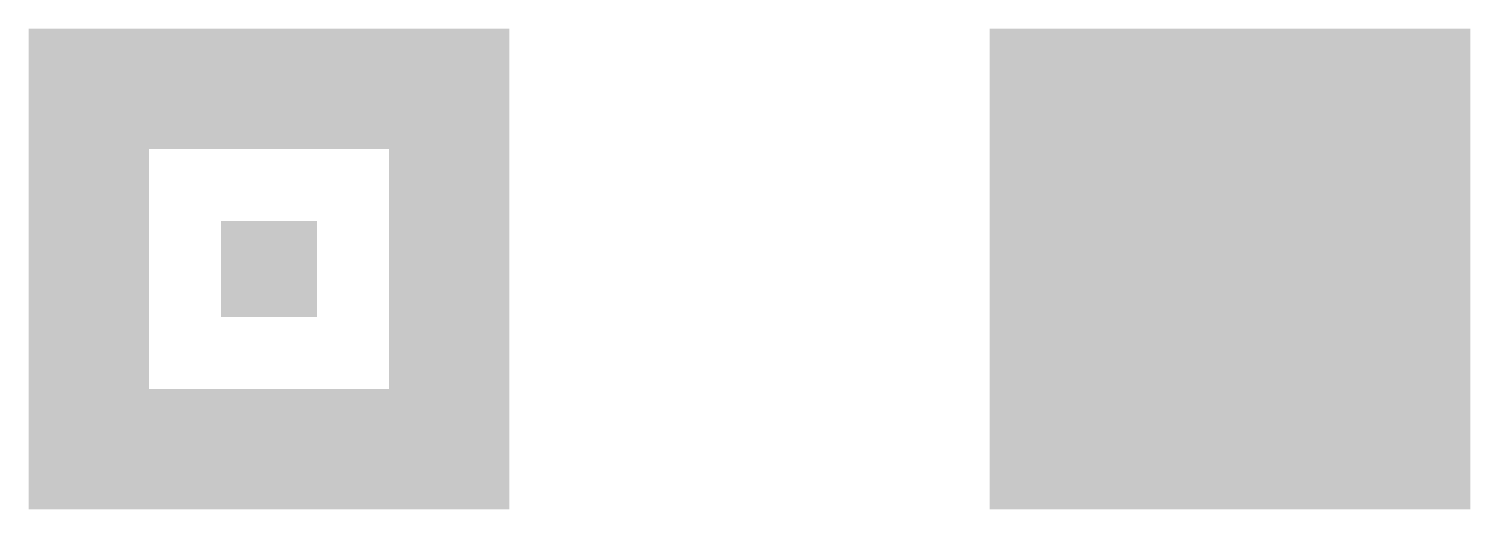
# Model space of a CAD drawing. Header units: metres. Extents: x -60 to 0, y 0 to 20.
import ezdxf

# ---------------------------------------------------------------- set-up
doc = ezdxf.new("R2010")
doc.units = ezdxf.units.M

msp = doc.modelspace()

# ---------------------------------------------------------------- hatches: boundary and pattern name
at = {"extrusion": (0, 0, -1)}
h = msp.add_hatch(color=4, dxfattribs=at)
h.paths.add_polyline_path([(0, 0), (20, 0), (20, 20), (0, 20)])
h.paths.add_polyline_path([(40, 0), (60, 0), (60, 20), (40, 20)])
h.paths.add_polyline_path([(45, 5), (55, 5), (55, 15), (45, 15)])
h.paths.add_polyline_path([(48, 8), (52, 8), (52, 12), (48, 12)])

doc.saveas('drawing.dxf')
